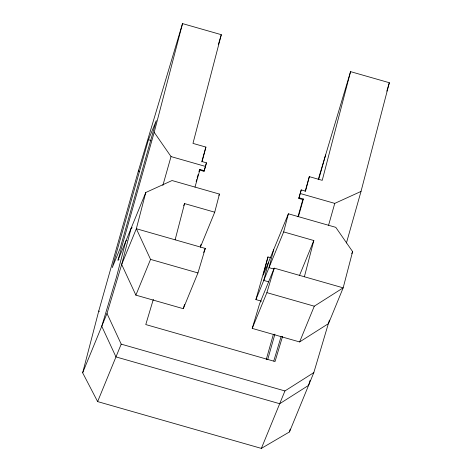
<?xml version="1.0" encoding="UTF-8"?>
<svg xmlns="http://www.w3.org/2000/svg" width="472" height="472" viewBox="0 0 472 472"><rect width="100%" height="100%" fill="white"/><g stroke="black" fill="none" stroke-linecap="round" stroke-linejoin="round"><path stroke-width="0.71" d="M329.421 320.046L313.821 372.603L289.478 431.927L261.358 448.4L97.627 401.595L82.659 372.803L98.772 310.948L138.485 170.61L182.522 23.6L221.303 34.686L192.977 143.394L205.904 147.087L202.128 161.577L206.441 162.81L205.497 166.433L204.028 171.336L199.721 170.103L199.98 169.466L204.287 170.699M119.027 259.523L118.024 260.16L154.202 132.308L182.522 23.6M200.334 247.275L214.725 212.199L219.445 194.086L172.05 180.534L145.789 192.493L136.343 228.731L121.676 264.479L106.996 313.485L82.659 372.803M175.124 239.817L184.564 203.579L214.725 212.199M200.423 246.555L200.966 244.466M270.721 257.747L267.96 256.957L263.24 275.076L288.386 213.792L335.781 227.339L352.608 251.617L343.168 287.849L328.5 323.597L299.614 341.94L252.219 328.394L259.559 303.891L274.226 268.143L343.168 287.849L314.281 306.192L299.614 341.94M268.479 262.308L263.76 280.427L268.668 281.831M273.719 249.54L268.999 267.659L273.907 269.064M261.512 301.183L255.901 299.578L283.666 231.911L288.386 213.792M299.083 197.792L303.39 199.025L303.13 199.662L298.817 198.435L301.23 189.909L305.537 191.142L309.319 176.646L322.24 180.339L350.566 71.638L389.341 82.724L361.021 191.425L346.43 242.992M304.387 276.763L313.827 240.531L283.666 231.911M289.478 431.927L290.215 429.083M148.444 139.724L112.265 267.583L120.124 248.431L156.303 120.572L148.444 139.724L151.093 140.479M162.852 185.466L171.023 156.58L154.202 132.308M196.14 181.602L196.735 179.49M197.137 178.08L198.134 174.557M198.93 171.743L199.526 169.631M201.721 161.878L205.904 147.087M195.001 187.071L199.98 169.466M204.028 171.336L206.441 162.81M255.901 299.578L267.96 256.957M298.817 198.435L301.23 189.909M297.956 216.801L302.935 199.19M305.13 191.437L309.319 176.646M298.41 216.63L303.39 199.025M266.208 359.699L273.4 334.27M267.695 359.605L274.91 334.105M318.594 179.726L325.609 154.94M328.577 225.227L334.76 203.385L361.021 191.425M218.341 44.569L221.303 34.686M153.329 299.366L145.777 324.565L275.04 361.517L282.586 336.318M132.213 227.746L131.116 228.242L121.676 264.479L135.883 295.142L183.278 308.688L184.534 304.487M183.278 308.688L197.945 272.94L205.285 248.437L136.343 228.731L150.55 259.388L135.883 295.142M252.219 328.394L266.887 292.646L274.226 268.143M318.211 179.637L350.566 71.638M273.784 360.986L281.123 336.483M386.816 91.161L389.341 82.724M310.045 380.467L308.582 385.37L279.695 403.713L115.965 356.909L101.757 326.252L116.436 277.247L125.876 241.009L126.974 240.513M118.024 260.16L145.789 192.493M97.627 401.595L121.204 344.141L106.996 313.485M183.738 205.603L184.564 203.579M218.89 195.438L219.445 194.086M203.627 252.485L205.285 248.437M299.437 275.607L313.827 240.531M261.358 448.4L284.935 390.946L313.821 372.603M351.776 253.641L352.608 251.617M171.023 156.58L205.497 166.433M300.286 193.532L334.76 203.385M150.55 259.388L197.945 272.94M266.887 292.646L314.281 306.192M121.204 344.141L284.935 390.946M98.772 310.948L99.391 311.579M138.485 170.61L139.075 171.885"/></g></svg>
